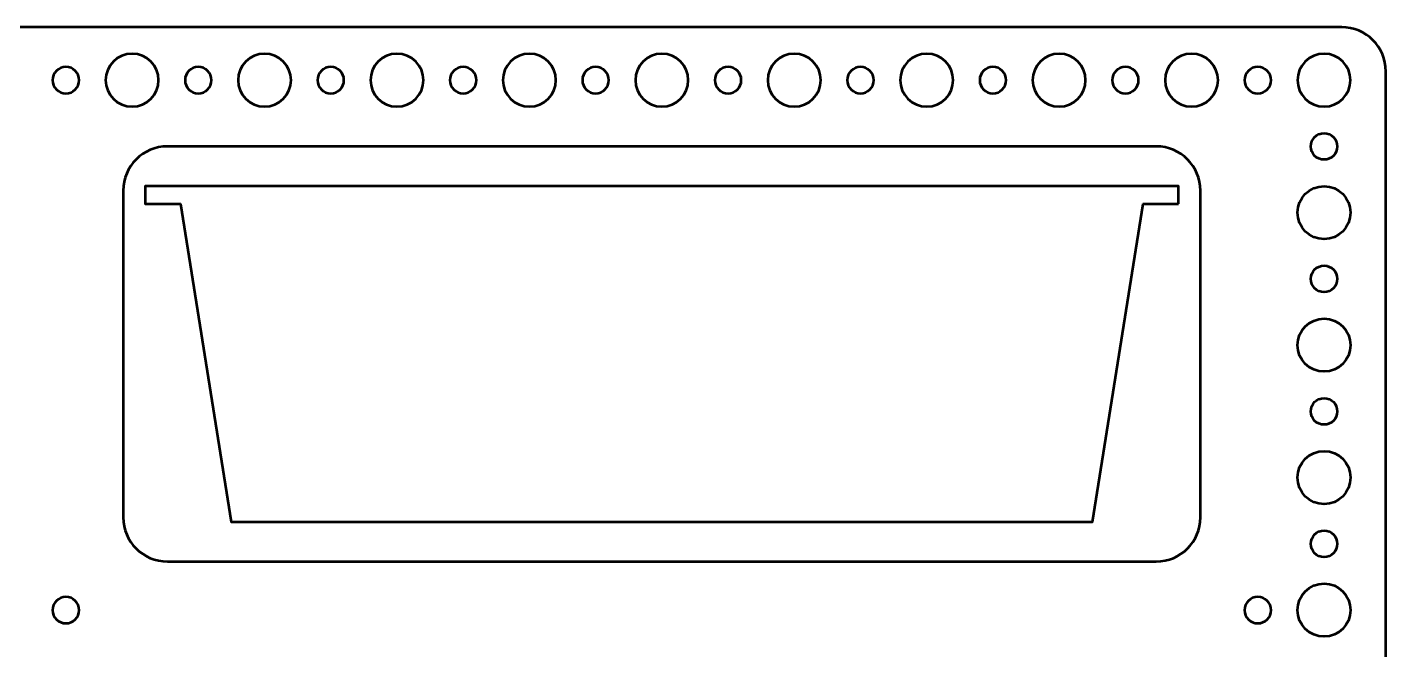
# Model space of a CAD drawing. Header units: centimetres. Extents: x -58 to 58, y -46 to 58.
# Drawn here: x -7.19 to 8.2, y -21.35 to -14.3 of the extents above; entities that cross this region are included whole.
import ezdxf

# ---------------------------------------------------------------- set-up
doc = ezdxf.new("R2010")
doc.units = ezdxf.units.CM
doc.header["$MEASUREMENT"] = 0
doc.layers.add('Layer 1', color=7, linetype='Continuous')

msp = doc.modelspace()

# ---------------------------------------------------------------- linework, layer by layer
at = {"layer": 'Layer 1', "lineweight": 53}
for centre, major_axis in [((7.5, -15.65), (0, 0.15)), ((7.50001, -16.40001), (0, 0.30001)), ((7.5, -17.15), (0, 0.15)), ((7.50001, -17.90001), (0, 0.30001)), ((7.5, -18.65), (0, 0.15)), ((7.50001, -19.40001), (0, 0.30001)), ((7.5, -20.15), (0, 0.15)), ((7.50001, -20.90001), (0, 0.30001))]:
    msp.add_ellipse(centre, major_axis=major_axis, ratio=1, dxfattribs=at)
for points, knots in [([(-23.2, -45.2), (-23.2, -45.2), (-23.2, -14.8), (-23.2, -14.8), (-23.2, -14.8), (-23.2, -14.52386), (-22.97614, -14.3), (-22.7, -14.3), (-22.7, -14.3), (-22.7, -14.3), (7.7, -14.3), (7.7, -14.3), (7.7, -14.3), (7.97614, -14.3), (8.2, -14.52386), (8.2, -14.8), (8.2, -14.8), (8.2, -14.8), (8.2, -45.2), (8.2, -45.2), (8.2, -45.2), (8.2, -45.47614), (7.97614, -45.7), (7.7, -45.7), (7.7, -45.7), (7.7, -45.7), (-22.7, -45.7), (-22.7, -45.7), (-22.7, -45.7), (-22.97614, -45.7), (-23.2, -45.47614), (-23.2, -45.2)], [0, 0, 0, 0, 0.11111111, 0.11111111, 0.11111111, 0.11111111, 0.22222222, 0.22222222, 0.22222222, 0.22222222, 0.33333333, 0.33333333, 0.33333333, 0.33333333, 0.44444444, 0.44444444, 0.44444444, 0.44444444, 0.55555556, 0.55555556, 0.55555556, 0.55555556, 0.66666667, 0.66666667, 0.66666667, 0.66666667, 0.77777778, 0.77777778, 0.77777778, 0.77777778, 1, 1, 1, 1]), ([(-6.3, -14.9), (-6.3, -14.73431), (-6.16569, -14.6), (-6, -14.6), (-6, -14.6), (-5.83431, -14.6), (-5.7, -14.73431), (-5.7, -14.9), (-5.7, -14.9), (-5.7, -15.06569), (-5.83431, -15.2), (-6, -15.2), (-6, -15.2), (-6.16569, -15.2), (-6.3, -15.06569), (-6.3, -14.9)], [0, 0, 0, 0, 0.2, 0.2, 0.2, 0.2, 0.4, 0.4, 0.4, 0.4, 0.6, 0.6, 0.6, 0.6, 1, 1, 1, 1]), ([(-4.8, -14.9), (-4.8, -14.73431), (-4.66569, -14.6), (-4.5, -14.6), (-4.5, -14.6), (-4.33431, -14.6), (-4.2, -14.73431), (-4.2, -14.9), (-4.2, -14.9), (-4.2, -15.06569), (-4.33431, -15.2), (-4.5, -15.2), (-4.5, -15.2), (-4.66569, -15.2), (-4.8, -15.06569), (-4.8, -14.9)], [0, 0, 0, 0, 0.2, 0.2, 0.2, 0.2, 0.4, 0.4, 0.4, 0.4, 0.6, 0.6, 0.6, 0.6, 1, 1, 1, 1]), ([(-3.3, -14.9), (-3.3, -14.73431), (-3.16569, -14.6), (-3, -14.6), (-3, -14.6), (-2.83431, -14.6), (-2.7, -14.73431), (-2.7, -14.9), (-2.7, -14.9), (-2.7, -15.06569), (-2.83431, -15.2), (-3, -15.2), (-3, -15.2), (-3.16569, -15.2), (-3.3, -15.06569), (-3.3, -14.9)], [0, 0, 0, 0, 0.2, 0.2, 0.2, 0.2, 0.4, 0.4, 0.4, 0.4, 0.6, 0.6, 0.6, 0.6, 1, 1, 1, 1]), ([(-1.8, -14.9), (-1.8, -14.73431), (-1.66569, -14.6), (-1.5, -14.6), (-1.5, -14.6), (-1.33431, -14.6), (-1.2, -14.73431), (-1.2, -14.9), (-1.2, -14.9), (-1.2, -15.06569), (-1.33431, -15.2), (-1.5, -15.2), (-1.5, -15.2), (-1.66569, -15.2), (-1.8, -15.06569), (-1.8, -14.9)], [0, 0, 0, 0, 0.2, 0.2, 0.2, 0.2, 0.4, 0.4, 0.4, 0.4, 0.6, 0.6, 0.6, 0.6, 1, 1, 1, 1]), ([(-0.3, -14.9), (-0.3, -14.73431), (-0.16569, -14.6), (0, -14.6), (0, -14.6), (0.16569, -14.6), (0.3, -14.73431), (0.3, -14.9), (0.3, -14.9), (0.3, -15.06569), (0.16569, -15.2), (0, -15.2), (0, -15.2), (-0.16569, -15.2), (-0.3, -15.06569), (-0.3, -14.9)], [0, 0, 0, 0, 0.2, 0.2, 0.2, 0.2, 0.4, 0.4, 0.4, 0.4, 0.6, 0.6, 0.6, 0.6, 1, 1, 1, 1]), ([(1.2, -14.9), (1.2, -14.73431), (1.33431, -14.6), (1.5, -14.6), (1.5, -14.6), (1.66569, -14.6), (1.8, -14.73431), (1.8, -14.9), (1.8, -14.9), (1.8, -15.06569), (1.66569, -15.2), (1.5, -15.2), (1.5, -15.2), (1.33431, -15.2), (1.2, -15.06569), (1.2, -14.9)], [0, 0, 0, 0, 0.2, 0.2, 0.2, 0.2, 0.4, 0.4, 0.4, 0.4, 0.6, 0.6, 0.6, 0.6, 1, 1, 1, 1]), ([(2.7, -14.9), (2.7, -14.73431), (2.83431, -14.6), (3, -14.6), (3, -14.6), (3.16569, -14.6), (3.3, -14.73431), (3.3, -14.9), (3.3, -14.9), (3.3, -15.06569), (3.16569, -15.2), (3, -15.2), (3, -15.2), (2.83431, -15.2), (2.7, -15.06569), (2.7, -14.9)], [0, 0, 0, 0, 0.2, 0.2, 0.2, 0.2, 0.4, 0.4, 0.4, 0.4, 0.6, 0.6, 0.6, 0.6, 1, 1, 1, 1]), ([(4.2, -14.9), (4.2, -14.73431), (4.33431, -14.6), (4.5, -14.6), (4.5, -14.6), (4.66569, -14.6), (4.8, -14.73431), (4.8, -14.9), (4.8, -14.9), (4.8, -15.06569), (4.66569, -15.2), (4.5, -15.2), (4.5, -15.2), (4.33431, -15.2), (4.2, -15.06569), (4.2, -14.9)], [0, 0, 0, 0, 0.2, 0.2, 0.2, 0.2, 0.4, 0.4, 0.4, 0.4, 0.6, 0.6, 0.6, 0.6, 1, 1, 1, 1]), ([(5.7, -14.9), (5.7, -14.73431), (5.83431, -14.6), (6, -14.6), (6, -14.6), (6.16569, -14.6), (6.3, -14.73431), (6.3, -14.9), (6.3, -14.9), (6.3, -15.06569), (6.16569, -15.2), (6, -15.2), (6, -15.2), (5.83431, -15.2), (5.7, -15.06569), (5.7, -14.9)], [0, 0, 0, 0, 0.2, 0.2, 0.2, 0.2, 0.4, 0.4, 0.4, 0.4, 0.6, 0.6, 0.6, 0.6, 1, 1, 1, 1]), ([(7.2, -14.9), (7.2, -14.73431), (7.33431, -14.6), (7.5, -14.6), (7.5, -14.6), (7.66569, -14.6), (7.8, -14.73431), (7.8, -14.9), (7.8, -14.9), (7.8, -15.06569), (7.66569, -15.2), (7.5, -15.2), (7.5, -15.2), (7.33431, -15.2), (7.2, -15.06569), (7.2, -14.9)], [0, 0, 0, 0, 0.2, 0.2, 0.2, 0.2, 0.4, 0.4, 0.4, 0.4, 0.6, 0.6, 0.6, 0.6, 1, 1, 1, 1]), ([(-6.9, -14.9), (-6.9, -14.81716), (-6.83284, -14.75), (-6.75, -14.75), (-6.75, -14.75), (-6.66716, -14.75), (-6.6, -14.81716), (-6.6, -14.9), (-6.6, -14.9), (-6.6, -14.98284), (-6.66716, -15.05), (-6.75, -15.05), (-6.75, -15.05), (-6.83284, -15.05), (-6.9, -14.98284), (-6.9, -14.9)], [0, 0, 0, 0, 0.2, 0.2, 0.2, 0.2, 0.4, 0.4, 0.4, 0.4, 0.6, 0.6, 0.6, 0.6, 1, 1, 1, 1]), ([(-5.4, -14.9), (-5.4, -14.81716), (-5.33284, -14.75), (-5.25, -14.75), (-5.25, -14.75), (-5.16716, -14.75), (-5.1, -14.81716), (-5.1, -14.9), (-5.1, -14.9), (-5.1, -14.98284), (-5.16716, -15.05), (-5.25, -15.05), (-5.25, -15.05), (-5.33284, -15.05), (-5.4, -14.98284), (-5.4, -14.9)], [0, 0, 0, 0, 0.2, 0.2, 0.2, 0.2, 0.4, 0.4, 0.4, 0.4, 0.6, 0.6, 0.6, 0.6, 1, 1, 1, 1]), ([(-3.9, -14.9), (-3.9, -14.81716), (-3.83284, -14.75), (-3.75, -14.75), (-3.75, -14.75), (-3.66716, -14.75), (-3.6, -14.81716), (-3.6, -14.9), (-3.6, -14.9), (-3.6, -14.98284), (-3.66716, -15.05), (-3.75, -15.05), (-3.75, -15.05), (-3.83284, -15.05), (-3.9, -14.98284), (-3.9, -14.9)], [0, 0, 0, 0, 0.2, 0.2, 0.2, 0.2, 0.4, 0.4, 0.4, 0.4, 0.6, 0.6, 0.6, 0.6, 1, 1, 1, 1]), ([(-2.4, -14.9), (-2.4, -14.81716), (-2.33284, -14.75), (-2.25, -14.75), (-2.25, -14.75), (-2.16716, -14.75), (-2.1, -14.81716), (-2.1, -14.9), (-2.1, -14.9), (-2.1, -14.98284), (-2.16716, -15.05), (-2.25, -15.05), (-2.25, -15.05), (-2.33284, -15.05), (-2.4, -14.98284), (-2.4, -14.9)], [0, 0, 0, 0, 0.2, 0.2, 0.2, 0.2, 0.4, 0.4, 0.4, 0.4, 0.6, 0.6, 0.6, 0.6, 1, 1, 1, 1]), ([(-0.9, -14.9), (-0.9, -14.81716), (-0.83284, -14.75), (-0.75, -14.75), (-0.75, -14.75), (-0.66716, -14.75), (-0.6, -14.81716), (-0.6, -14.9), (-0.6, -14.9), (-0.6, -14.98284), (-0.66716, -15.05), (-0.75, -15.05), (-0.75, -15.05), (-0.83284, -15.05), (-0.9, -14.98284), (-0.9, -14.9)], [0, 0, 0, 0, 0.2, 0.2, 0.2, 0.2, 0.4, 0.4, 0.4, 0.4, 0.6, 0.6, 0.6, 0.6, 1, 1, 1, 1]), ([(0.6, -14.9), (0.6, -14.81716), (0.66716, -14.75), (0.75, -14.75), (0.75, -14.75), (0.83284, -14.75), (0.9, -14.81716), (0.9, -14.9), (0.9, -14.9), (0.9, -14.98284), (0.83284, -15.05), (0.75, -15.05), (0.75, -15.05), (0.66716, -15.05), (0.6, -14.98284), (0.6, -14.9)], [0, 0, 0, 0, 0.2, 0.2, 0.2, 0.2, 0.4, 0.4, 0.4, 0.4, 0.6, 0.6, 0.6, 0.6, 1, 1, 1, 1]), ([(2.1, -14.9), (2.1, -14.81716), (2.16716, -14.75), (2.25, -14.75), (2.25, -14.75), (2.33284, -14.75), (2.4, -14.81716), (2.4, -14.9), (2.4, -14.9), (2.4, -14.98284), (2.33284, -15.05), (2.25, -15.05), (2.25, -15.05), (2.16716, -15.05), (2.1, -14.98284), (2.1, -14.9)], [0, 0, 0, 0, 0.2, 0.2, 0.2, 0.2, 0.4, 0.4, 0.4, 0.4, 0.6, 0.6, 0.6, 0.6, 1, 1, 1, 1]), ([(3.6, -14.9), (3.6, -14.81716), (3.66716, -14.75), (3.75, -14.75), (3.75, -14.75), (3.83284, -14.75), (3.9, -14.81716), (3.9, -14.9), (3.9, -14.9), (3.9, -14.98284), (3.83284, -15.05), (3.75, -15.05), (3.75, -15.05), (3.66716, -15.05), (3.6, -14.98284), (3.6, -14.9)], [0, 0, 0, 0, 0.2, 0.2, 0.2, 0.2, 0.4, 0.4, 0.4, 0.4, 0.6, 0.6, 0.6, 0.6, 1, 1, 1, 1]), ([(5.1, -14.9), (5.1, -14.81716), (5.16716, -14.75), (5.25, -14.75), (5.25, -14.75), (5.33284, -14.75), (5.4, -14.81716), (5.4, -14.9), (5.4, -14.9), (5.4, -14.98284), (5.33284, -15.05), (5.25, -15.05), (5.25, -15.05), (5.16716, -15.05), (5.1, -14.98284), (5.1, -14.9)], [0, 0, 0, 0, 0.2, 0.2, 0.2, 0.2, 0.4, 0.4, 0.4, 0.4, 0.6, 0.6, 0.6, 0.6, 1, 1, 1, 1]), ([(6.6, -14.9), (6.6, -14.81716), (6.66716, -14.75), (6.75, -14.75), (6.75, -14.75), (6.83284, -14.75), (6.9, -14.81716), (6.9, -14.9), (6.9, -14.9), (6.9, -14.98284), (6.83284, -15.05), (6.75, -15.05), (6.75, -15.05), (6.66716, -15.05), (6.6, -14.98284), (6.6, -14.9)], [0, 0, 0, 0, 0.2, 0.2, 0.2, 0.2, 0.4, 0.4, 0.4, 0.4, 0.6, 0.6, 0.6, 0.6, 1, 1, 1, 1]), ([(-6.1, -19.85), (-6.1, -19.85), (-6.1, -16.15), (-6.1, -16.15), (-6.1, -16.15), (-6.1, -15.87386), (-5.87614, -15.65), (-5.6, -15.65), (-5.6, -15.65), (-5.6, -15.65), (5.6, -15.65), (5.6, -15.65), (5.6, -15.65), (5.87614, -15.65), (6.1, -15.87386), (6.1, -16.15), (6.1, -16.15), (6.1, -16.15), (6.1, -19.85), (6.1, -19.85), (6.1, -19.85), (6.1, -20.12614), (5.87614, -20.35), (5.6, -20.35), (5.6, -20.35), (5.6, -20.35), (-5.6, -20.35), (-5.6, -20.35), (-5.6, -20.35), (-5.87614, -20.35), (-6.1, -20.12614), (-6.1, -19.85)], [0, 0, 0, 0, 0.11111111, 0.11111111, 0.11111111, 0.11111111, 0.22222222, 0.22222222, 0.22222222, 0.22222222, 0.33333333, 0.33333333, 0.33333333, 0.33333333, 0.44444444, 0.44444444, 0.44444444, 0.44444444, 0.55555556, 0.55555556, 0.55555556, 0.55555556, 0.66666667, 0.66666667, 0.66666667, 0.66666667, 0.77777778, 0.77777778, 0.77777778, 0.77777778, 1, 1, 1, 1]), ([(-6.9, -20.9), (-6.9, -20.81716), (-6.83284, -20.75), (-6.75, -20.75), (-6.75, -20.75), (-6.66716, -20.75), (-6.6, -20.81716), (-6.6, -20.9), (-6.6, -20.9), (-6.6, -20.98284), (-6.66716, -21.05), (-6.75, -21.05), (-6.75, -21.05), (-6.83284, -21.05), (-6.9, -20.98284), (-6.9, -20.9)], [0, 0, 0, 0, 0.2, 0.2, 0.2, 0.2, 0.4, 0.4, 0.4, 0.4, 0.6, 0.6, 0.6, 0.6, 1, 1, 1, 1]), ([(6.6, -20.9), (6.6, -20.81716), (6.66716, -20.75), (6.75, -20.75), (6.75, -20.75), (6.83284, -20.75), (6.9, -20.81716), (6.9, -20.9), (6.9, -20.9), (6.9, -20.98284), (6.83284, -21.05), (6.75, -21.05), (6.75, -21.05), (6.66716, -21.05), (6.6, -20.98284), (6.6, -20.9)], [0, 0, 0, 0, 0.2, 0.2, 0.2, 0.2, 0.4, 0.4, 0.4, 0.4, 0.6, 0.6, 0.6, 0.6, 1, 1, 1, 1])]:
    msp.add_open_spline(points, degree=3, knots=knots, dxfattribs=at)
at = {"layer": 'Layer 1', "color": 4, "lineweight": 53}
msp.add_open_spline([(5.85, -16.3), (5.85, -16.3), (5.45, -16.3), (5.45, -16.3), (5.45, -16.3), (5.45, -16.3), (4.87857, -19.9), (4.87857, -19.9), (4.87857, -19.9), (4.87857, -19.9), (-4.87857, -19.9), (-4.87857, -19.9), (-4.87857, -19.9), (-4.87857, -19.9), (-5.45, -16.3), (-5.45, -16.3), (-5.45, -16.3), (-5.45, -16.3), (-5.85, -16.3), (-5.85, -16.3), (-5.85, -16.3), (-5.85, -16.3), (-5.85, -16.1), (-5.85, -16.1), (-5.85, -16.1), (-5.85, -16.1), (5.85, -16.1), (5.85, -16.1), (5.85, -16.1), (5.85, -16.1), (5.85, -16.3), (5.85, -16.3)], degree=3, knots=[0, 0, 0, 0, 0.11111111, 0.11111111, 0.11111111, 0.11111111, 0.22222222, 0.22222222, 0.22222222, 0.22222222, 0.33333333, 0.33333333, 0.33333333, 0.33333333, 0.44444444, 0.44444444, 0.44444444, 0.44444444, 0.55555556, 0.55555556, 0.55555556, 0.55555556, 0.66666667, 0.66666667, 0.66666667, 0.66666667, 0.77777778, 0.77777778, 0.77777778, 0.77777778, 1, 1, 1, 1], dxfattribs=at)

doc.saveas('drawing.dxf')
